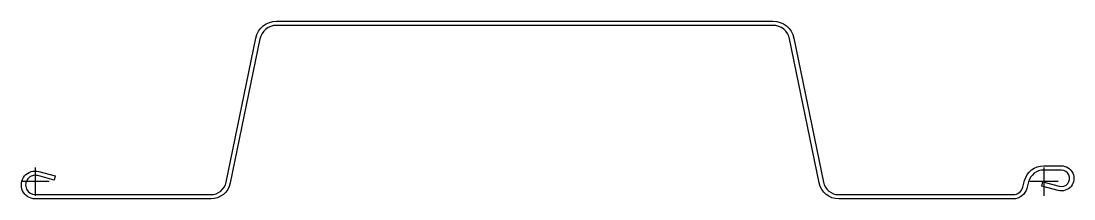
# Model space of a CAD drawing. Header units: millimetres. Extents: x -10 to 732, y -12 to 113.
import ezdxf

# ---------------------------------------------------------------- set-up
doc = ezdxf.new("R2010")
doc.units = ezdxf.units.MM
doc.header["$LTSCALE"] = 0.2

msp = doc.modelspace()

# ---------------------------------------------------------------- linework, layer by layer
at = {"flags": 128}
msp.add_lwpolyline([(552.67, -0.95), (531.8, 100.3, 0.355859), (520.05, 109.88), (170.12, 109.88, 0.355859), (158.37, 100.3), (137.5, -0.95, -0.355859), (123.79, -12.12), (0, -12.12, -1.140281), (2.54, 7.14), (14.13, 4.04), (13.35, 1.14), (1.76, 4.24, 1.140281), (0, -9.12), (123.79, -9.12, 0.355859), (134.56, -0.35), (155.43, 100.9, -0.355859), (170.12, 112.88), (520.05, 112.88, -0.355859), (534.74, 100.9), (555.61, -0.35, 0.355859), (566.38, -9.12), (689.36, -9.12, 0.339454), (696.12, -3.94), (697.38, 0.75, -0.339454), (710.9, 11.12), (723.4, 11.12, -1.140281), (721.12, -6.18), (709.53, -3.07), (710.31, -0.17), (721.9, -3.28, 1.140281), (723.4, 8.12), (710.9, 8.12, 0.339454), (700.27, -0.03), (699.02, -4.71, -0.339454), (689.36, -12.12), (566.38, -12.12, -0.355859)], format="xyb", close=True, dxfattribs=at)
at = {"layer": 'DEFPOINTS'}
for p, q in [((0, 10), (0, -10)), ((711, 10), (711, -10)), ((9.87, 0), (-10, 0)), ((720.99, 0), (701.01, 0))]:
    msp.add_line(p, q, dxfattribs=at)

doc.saveas('drawing.dxf')
